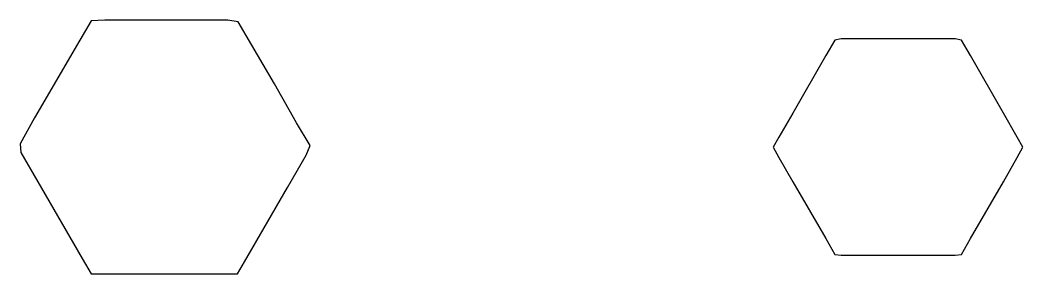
# Model space of a CAD drawing. Header units: centimetres. Extents: x -162 to 48, y -78 to 11.
# Drawn here: x -103.4 to -84.7, y -12.78 to -8.05 of the extents above; entities that cross this region are included whole.
import ezdxf

# ---------------------------------------------------------------- set-up
doc = ezdxf.new("R2010")
doc.units = ezdxf.units.CM
doc.header["$MEASUREMENT"] = 0
doc.layers.add('layer 1', color=7, linetype='Continuous')

msp = doc.modelspace()

# ---------------------------------------------------------------- linework, layer by layer
at = {"layer": 'layer 1', "color": 140}
for points, knots in [([(-98.06827, -10.5645), (-98.06827, -10.5645), (-98.06827, -10.5645), (-98.06827, -10.5645), (-98.06827, -10.5645), (-98.06827, -10.5645), (-98.41476, -11.16694), (-98.41476, -11.16694), (-98.41476, -11.16694), (-98.41476, -11.16694), (-99.21348, -12.5526), (-99.21348, -12.5526), (-99.21348, -12.5526), (-99.21348, -12.5526), (-99.34906, -12.77857), (-99.34906, -12.77857), (-99.34906, -12.77857), (-99.34906, -12.77857), (-99.77102, -12.77857), (-99.77102, -12.77857), (-99.77102, -12.77857), (-99.77102, -12.77857), (-100.70518, -12.77857), (-100.70518, -12.77857), (-100.70518, -12.77857), (-100.70518, -12.77857), (-101.44364, -12.77857), (-101.44364, -12.77857), (-101.44364, -12.77857), (-101.44364, -12.77857), (-102.00118, -12.77857), (-102.00118, -12.77857), (-102.00118, -12.77857), (-102.00118, -12.77857), (-102.07651, -12.77857), (-102.07651, -12.77857), (-102.07651, -12.77857), (-102.07651, -12.77857), (-102.24222, -12.49234), (-102.24222, -12.49234), (-102.24222, -12.49234), (-102.24222, -12.49234), (-102.63405, -11.81458), (-102.63405, -11.81458), (-102.63405, -11.81458), (-102.63405, -11.81458), (-103.07107, -11.06149), (-103.07107, -11.06149), (-103.07107, -11.06149), (-103.07107, -11.06149), (-103.38743, -10.51931), (-103.38743, -10.51931), (-103.38743, -10.51931), (-103.38743, -10.51931), (-103.40249, -10.3536), (-103.40249, -10.3536), (-103.40249, -10.3536), (-103.40249, -10.3536), (-103.13133, -9.87168), (-103.13133, -9.87168), (-103.13133, -9.87168), (-103.13133, -9.87168), (-102.28741, -8.42576), (-102.28741, -8.42576), (-102.28741, -8.42576), (-102.28741, -8.42576), (-102.07651, -8.06421), (-102.07651, -8.06421), (-102.07651, -8.06421), (-102.07651, -8.06421), (-101.82041, -8.04915), (-101.82041, -8.04915), (-101.82041, -8.04915), (-101.82041, -8.04915), (-100.20804, -8.04915), (-100.20804, -8.04915), (-100.20804, -8.04915), (-100.20804, -8.04915), (-99.52984, -8.04915), (-99.52984, -8.04915), (-99.52984, -8.04915), (-99.52984, -8.04915), (-99.334, -8.07928), (-99.334, -8.07928), (-99.334, -8.07928), (-99.334, -8.07928), (-99.0779, -8.516), (-99.0779, -8.516), (-99.0779, -8.516), (-99.0779, -8.516), (-98.65594, -9.23911), (-98.65594, -9.23911), (-98.65594, -9.23911), (-98.65594, -9.23911), (-98.24904, -9.96206), (-98.24904, -9.96206), (-98.24904, -9.96206), (-98.24904, -9.96206), (-97.99294, -10.38373), (-97.99294, -10.38373), (-97.99294, -10.38373), (-97.99294, -10.38373), (-98.06827, -10.5645), (-98.06827, -10.5645)], [0, 0, 0, 0, 0.03703704, 0.03703704, 0.03703704, 0.03703704, 0.07407407, 0.07407407, 0.07407407, 0.07407407, 0.11111111, 0.11111111, 0.11111111, 0.11111111, 0.14814815, 0.14814815, 0.14814815, 0.14814815, 0.18518519, 0.18518519, 0.18518519, 0.18518519, 0.22222222, 0.22222222, 0.22222222, 0.22222222, 0.25925926, 0.25925926, 0.25925926, 0.25925926, 0.2962963, 0.2962963, 0.2962963, 0.2962963, 0.33333333, 0.33333333, 0.33333333, 0.33333333, 0.37037037, 0.37037037, 0.37037037, 0.37037037, 0.40740741, 0.40740741, 0.40740741, 0.40740741, 0.44444444, 0.44444444, 0.44444444, 0.44444444, 0.48148148, 0.48148148, 0.48148148, 0.48148148, 0.51851852, 0.51851852, 0.51851852, 0.51851852, 0.55555556, 0.55555556, 0.55555556, 0.55555556, 0.59259259, 0.59259259, 0.59259259, 0.59259259, 0.62962963, 0.62962963, 0.62962963, 0.62962963, 0.66666667, 0.66666667, 0.66666667, 0.66666667, 0.7037037, 0.7037037, 0.7037037, 0.7037037, 0.74074074, 0.74074074, 0.74074074, 0.74074074, 0.77777778, 0.77777778, 0.77777778, 0.77777778, 0.81481481, 0.81481481, 0.81481481, 0.81481481, 0.85185185, 0.85185185, 0.85185185, 0.85185185, 0.88888889, 0.88888889, 0.88888889, 0.88888889, 0.92592593, 0.92592593, 0.92592593, 0.92592593, 1, 1, 1, 1]), ([(-84.80337, -10.6097), (-84.80337, -10.6097), (-84.80337, -10.6097), (-84.80337, -10.6097), (-84.80337, -10.6097), (-84.80337, -10.6097), (-85.05947, -11.06149), (-85.05947, -11.06149), (-85.05947, -11.06149), (-85.05947, -11.06149), (-85.67727, -12.11587), (-85.67727, -12.11587), (-85.67727, -12.11587), (-85.67727, -12.11587), (-85.84313, -12.41702), (-85.84313, -12.41702), (-85.84313, -12.41702), (-85.84313, -12.41702), (-85.96365, -12.43208), (-85.96365, -12.43208), (-85.96365, -12.43208), (-85.96365, -12.43208), (-86.40067, -12.43208), (-86.40067, -12.43208), (-86.40067, -12.43208), (-86.40067, -12.43208), (-87.01847, -12.43208), (-87.01847, -12.43208), (-87.01847, -12.43208), (-87.01847, -12.43208), (-87.65134, -12.43208), (-87.65134, -12.43208), (-87.65134, -12.43208), (-87.65134, -12.43208), (-88.08836, -12.43208), (-88.08836, -12.43208), (-88.08836, -12.43208), (-88.08836, -12.43208), (-88.20888, -12.41702), (-88.20888, -12.41702), (-88.20888, -12.41702), (-88.20888, -12.41702), (-88.37459, -12.11587), (-88.37459, -12.11587), (-88.37459, -12.11587), (-88.37459, -12.11587), (-88.99254, -11.06149), (-88.99254, -11.06149), (-88.99254, -11.06149), (-88.99254, -11.06149), (-89.24864, -10.6097), (-89.24864, -10.6097), (-89.24864, -10.6097), (-89.24864, -10.6097), (-89.35409, -10.41386), (-89.35409, -10.41386), (-89.35409, -10.41386), (-89.35409, -10.41386), (-89.24864, -10.23308), (-89.24864, -10.23308), (-89.24864, -10.23308), (-89.24864, -10.23308), (-88.99254, -9.78129), (-88.99254, -9.78129), (-88.99254, -9.78129), (-88.99254, -9.78129), (-88.37459, -8.71184), (-88.37459, -8.71184), (-88.37459, -8.71184), (-88.37459, -8.71184), (-88.20888, -8.42576), (-88.20888, -8.42576), (-88.20888, -8.42576), (-88.20888, -8.42576), (-88.08836, -8.39563), (-88.08836, -8.39563), (-88.08836, -8.39563), (-88.08836, -8.39563), (-87.65134, -8.39563), (-87.65134, -8.39563), (-87.65134, -8.39563), (-87.65134, -8.39563), (-87.01847, -8.39563), (-87.01847, -8.39563), (-87.01847, -8.39563), (-87.01847, -8.39563), (-86.40067, -8.39563), (-86.40067, -8.39563), (-86.40067, -8.39563), (-86.40067, -8.39563), (-85.96365, -8.39563), (-85.96365, -8.39563), (-85.96365, -8.39563), (-85.96365, -8.39563), (-85.84313, -8.42576), (-85.84313, -8.42576), (-85.84313, -8.42576), (-85.84313, -8.42576), (-85.67727, -8.71184), (-85.67727, -8.71184), (-85.67727, -8.71184), (-85.67727, -8.71184), (-85.05947, -9.78129), (-85.05947, -9.78129), (-85.05947, -9.78129), (-85.05947, -9.78129), (-84.80337, -10.23308), (-84.80337, -10.23308), (-84.80337, -10.23308), (-84.80337, -10.23308), (-84.69792, -10.41386), (-84.69792, -10.41386), (-84.69792, -10.41386), (-84.69792, -10.41386), (-84.80337, -10.6097), (-84.80337, -10.6097)], [0, 0, 0, 0, 0.03333333, 0.03333333, 0.03333333, 0.03333333, 0.06666667, 0.06666667, 0.06666667, 0.06666667, 0.1, 0.1, 0.1, 0.1, 0.13333333, 0.13333333, 0.13333333, 0.13333333, 0.16666667, 0.16666667, 0.16666667, 0.16666667, 0.2, 0.2, 0.2, 0.2, 0.23333333, 0.23333333, 0.23333333, 0.23333333, 0.26666667, 0.26666667, 0.26666667, 0.26666667, 0.3, 0.3, 0.3, 0.3, 0.33333333, 0.33333333, 0.33333333, 0.33333333, 0.36666667, 0.36666667, 0.36666667, 0.36666667, 0.4, 0.4, 0.4, 0.4, 0.43333333, 0.43333333, 0.43333333, 0.43333333, 0.46666667, 0.46666667, 0.46666667, 0.46666667, 0.5, 0.5, 0.5, 0.5, 0.53333333, 0.53333333, 0.53333333, 0.53333333, 0.56666667, 0.56666667, 0.56666667, 0.56666667, 0.6, 0.6, 0.6, 0.6, 0.63333333, 0.63333333, 0.63333333, 0.63333333, 0.66666667, 0.66666667, 0.66666667, 0.66666667, 0.7, 0.7, 0.7, 0.7, 0.73333333, 0.73333333, 0.73333333, 0.73333333, 0.76666667, 0.76666667, 0.76666667, 0.76666667, 0.8, 0.8, 0.8, 0.8, 0.83333333, 0.83333333, 0.83333333, 0.83333333, 0.86666667, 0.86666667, 0.86666667, 0.86666667, 0.9, 0.9, 0.9, 0.9, 0.93333333, 0.93333333, 0.93333333, 0.93333333, 1, 1, 1, 1])]:
    msp.add_open_spline(points, degree=3, knots=knots, dxfattribs=at)

doc.saveas('drawing.dxf')
